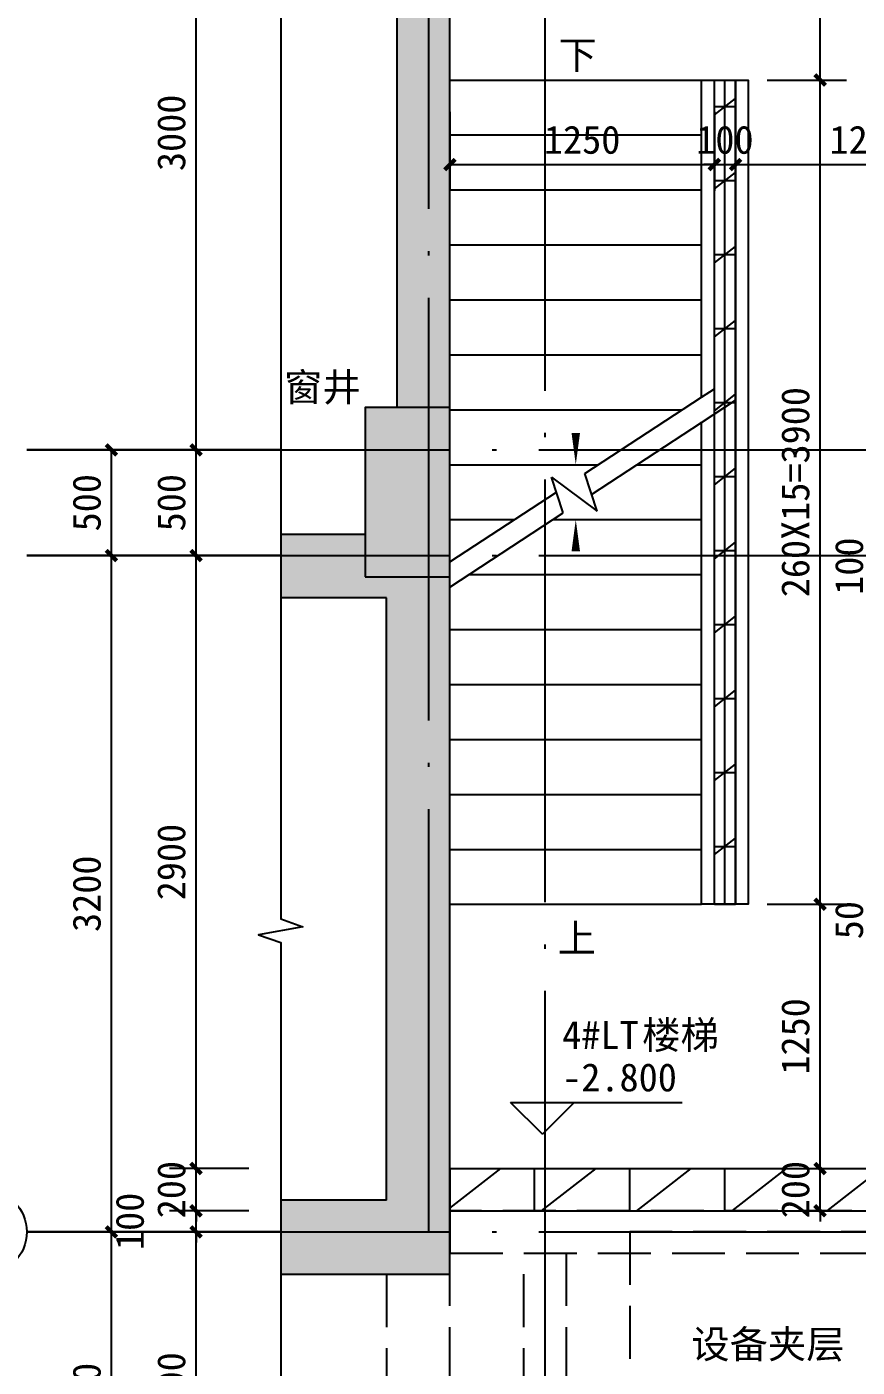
# Model space of a CAD drawing. Extents: x -10817 to 167545, y 26551 to 157048.
# Drawn here: x 16000 to 19925, y 51086 to 57428 of the extents above; entities that cross this region are included whole.
import ezdxf
from ezdxf.enums import TextEntityAlignment as Align
from ezdxf.xclip import XClip

# ---------------------------------------------------------------- set-up
doc = ezdxf.new("R2010")
doc.units = 0
doc.header["$LTSCALE"] = 1000
doc.header["$MEASUREMENT"] = 0
doc.header["$XCLIPFRAME"] = 0
doc.linetypes.add('DASH', pattern=[0.35, 0.25, -0.1])
doc.linetypes.add('DOTE', pattern=[2.42, 2, -0.2, 0.02, -0.2])
doc.layers.get('Defpoints').update_dxf_attribs({"color": 30, "linetype": 'DASH'})
for name, color, linetype in [('3#-B1-墙体$0$A-COLU-CONC-HATC', 204, 'Continuous'), ('3#-B1-墙体$0$A-WALL-CONC', 9, 'Continuous'), ('3#-夹层$0$A-ANNO-LEVL', 3, 'Continuous'), ('3#-夹层$0$A-ANNO-SYMB', 3, 'Continuous'), ('3#-夹层$0$A-ANNO-TEXT', 7, 'Continuous'), ('3#-夹层-墙体$0$3#-夹层$0$A-COLU-CONC-HATC', 204, 'Continuous'), ('3#-夹层-墙体$0$3#-夹层$0$A-DOOR', 51, 'Continuous'), ('3#-夹层-墙体$0$3#-夹层$0$A-FLOR-EVTR', 51, 'Continuous'), ('3#-夹层-墙体$0$3#-夹层$0$A-FLOR-STRS', 51, 'Continuous'), ('3#-夹层-墙体$0$3#-夹层$0$A-WALL-CONC', 9, 'Continuous'), ('3#-夹层-墙体$0$A-COLU-CONC', 7, 'Continuous'), ('3#-夹层-墙体$0$A-WALL-BLOK', 131, 'Continuous'), ('3#-夹层-墙体$0$A-WALL-INSL', 9, 'Continuous'), ('A-ANNO-AXIS-CIRC', 3, 'Continuous'), ('A-ANNO-AXIS-TEXT', 7, 'Continuous'), ('A-ANNO-DIMS', 3, 'Continuous'), ('A-ANNO-DOTE', 10, 'DOTE'), ('A-ANNO-SYMB', 3, 'Continuous'), ('AXIS_TEXT', 7, 'Continuous'), ('PUB_HATCH', 8, 'Continuous')]:
    doc.layers.add(name, color=color, linetype=linetype)
doc.styles.add('3#-夹层$0$_TCH_DIM', font='')
doc.styles.add('3#-夹层$0$Standard', font='')
doc.styles.add('_TCH_AXIS', font='COMPLEX', dxfattribs={"bigfont": 'GBCBIG'})
doc.styles.add('_TCH_DIM_T3', font='')
doc.styles.add('COMPLEX', font='COMPLEX')
doc.styles.get('3#-夹层$0$_TCH_DIM').set_extended_font_data('SimSun')
doc.styles.get('3#-夹层$0$Standard').set_extended_font_data('SimSun')
doc.styles.get('_TCH_DIM_T3').set_extended_font_data('SimSun')
doc.dimstyles.new('_TCH_ARCH&&50', dxfattribs={"dimtxt": 132.911392, "dimasz": 50, "dimexe": 125, "dimexo": 150, "dimgap": 50, "dimtad": 1, "dimdec": 0, "dimzin": 0, "dimdsep": 46, "dimtxsty": '_TCH_DIM_T3', "dimblk": 'ARCHTICK', "dimcen": 0.09, "dimclrt": 7, "dimazin": 2, "dimtfac": 1, "dimtdec": 0, "dimtix": 1, "dimtmove": 2, "dimatfit": 3, "dimfxl": 50, "dimtolj": 1, "dimtzin": 0, "dimarcsym": 0})
pattern_1 = [(0, (0, 0), (0, 350), []), (37.875, (400, 0), (-169.615, 218.0767), []), (90, (400, 0), (-450, 3e-14), [])]

# ---------------------------------------------------------------- blocks, each defined once
blk = doc.blocks.new('3#-B1-墙体')
at = {"layer": '3#-B1-墙体$0$A-COLU-CONC-HATC'}
blk.add_hatch(color=256, dxfattribs=at).paths.add_polyline_path([(20000, -200), (20000, 100), (12300, 100), (12187.5, -25), (12300, -200)])
at = {"layer": '3#-B1-墙体$0$A-WALL-CONC'}
for p, q in [((12300, 100), (20000, 100)), ((12300, -200), (20000, -200))]:
    blk.add_line(p, q, dxfattribs=at)
blk = doc.blocks.new('3#-夹层-墙体$0$3#-夹层$0$A$C524E5E6F')
at = {"layer": '3#-夹层-墙体$0$3#-夹层$0$A-FLOR-EVTR'}
for points in [[(0, 0), (2200, 0), (2200, -2100), (0, -2100)], [(300, -200), (1900, -200), (1900, -1700), (300, -1700)], [(650, -1950), (1550, -1950), (1550, -1800), (650, -1800)]]:
    blk.add_lwpolyline(points, close=True, dxfattribs=at)
for points in [[(300, -1700), (1900, -200)], [(1900, -1700), (300, -200)]]:
    blk.add_lwpolyline(points, dxfattribs=at)
at = {"layer": 'Defpoints', "color": 5}
blk.add_lwpolyline([(300, 200), (1900, 200), (1900, 1700), (300, 1700)], close=True, dxfattribs=at)
blk = doc.blocks.new('_FZH')
blk.add_lwpolyline([(-0.5, -0.5), (0.5, -0.5), (0.5, 0.5), (-0.5, 0.5)], close=True)
at = {"layer": 'PUB_HATCH'}
blk.add_solid([(-0.5, -0.5), (0.5, -0.5), (-0.5, 0.5), (0.5, 0.5)], dxfattribs=at)
blk = doc.blocks.new('3#-夹层-墙体')
at = {"layer": '3#-夹层-墙体$0$3#-夹层$0$A-COLU-CONC-HATC'}
for points in [[(8550, 700), (8800, 700), (8800, 3500), (8550, 3750)], [(8570, -100), (8400, -100), (8400, 100), (6100.3, 100), (5967, 0), (5950.3, -200), (8500, -200)], [(8800, -100), (8570, -100), (8500, -200), (8500, -3050), (8600, -3216.7), (8800, -3200)], [(8500, -3050), (7800, -3050), (7800, -3400), (8500, -3400), (8600, -3216.7)], [(8500, -3400), (8800, -3400), (8800, -3200), (8600, -3216.7)]]:
    blk.add_hatch(color=256, dxfattribs=at).paths.add_polyline_path(points)
h = blk.add_hatch(dxfattribs=at)
h.set_pattern_fill('空心砖', color=256, scale=100, style=0)
h.set_pattern_definition(pattern_1)
h.paths.add_polyline_path([(10150, -1650), (10150, 2250), (10050, 2250), (10050, -1650)])
h = blk.add_hatch(dxfattribs=at)
h.set_pattern_fill('空心砖', color=256, scale=100, style=0)
h.set_pattern_definition(pattern_1)
h.paths.add_polyline_path([(8800, -3100), (11400, -3100), (11400, -2900), (8800, -2900)])
at = {"layer": '3#-夹层-墙体$0$3#-夹层$0$A-DOOR', "linetype": 'DASH'}
for p, q in [((8500, -3400), (8500, -4600)), ((8800, -4600), (8800, -3400))]:
    blk.add_line(p, q, dxfattribs=at)
at = {"layer": '3#-夹层-墙体$0$3#-夹层$0$A-FLOR-STRS'}
for p, q in [((8800, 700), (8800, 2250)), ((8800, 2250), (9990, 2250)), ((9990, 749.8), (9990, 2250)), ((8800, 1990), (9990, 1990)), ((8800, 1730), (9990, 1730)), ((8800, 1470), (9990, 1470)), ((8800, 1210), (9990, 1210)), ((8800, 950), (9990, 950)), ((9437.2, 387.5), (9990, 749.8)), ((8800, 690), (9898.8, 690)), ((9469.6, 289.1), (9990, 630.2)), ((9990, -1650), (9990, 630.2)), ((8800, 430), (9502.1, 430)), ((9495.7, 210.1), (9437.2, 387.5)), ((9684.5, 430), (9990, 430)), ((9336.1, 201.6), (9280.2, 371.1)), ((9280.2, 371.1), (9495.7, 210.1)), ((8800, -30.2), (9303.7, 299.9)), ((8800, -149.8), (9336.1, 201.6)), ((8800, 170), (9105.5, 170)), ((9287.9, 170), (9990, 170)), ((8891.2, -90), (9990, -90)), ((8800, -1650), (8800, -149.8)), ((8800, -350), (9990, -350)), ((8800, -610), (9990, -610)), ((8800, -870), (9990, -870)), ((8800, -1130), (9990, -1130)), ((8800, -1390), (9990, -1390)), ((8800, -1650), (9990, -1650))]:
    blk.add_line(p, q, dxfattribs=at)
blk.add_lwpolyline([(9990, 748.9), (9990, 2250), (10210, 2250), (10210, -1650), (9990, -1650), (9990, 633.5)], dxfattribs=at)
at = {"layer": '3#-夹层-墙体$0$3#-夹层$0$A-WALL-CONC'}
for p, q in [((8550, 700), (8550, 3750)), ((8800, 700), (8800, 3500)), ((8400, 100), (6100.3, 100)), ((8800, -3200), (8800, -100)), ((8500, -200), (5950.3, -200)), ((8500, -3050), (8500, -200)), ((8500, -3050), (7800, -3050)), ((8800, -3400), (8800, -3200)), ((7800, -3400), (8500, -3400)), ((8500, -3400), (8800, -3400))]:
    blk.add_line(p, q, dxfattribs=at)
at = {"layer": '3#-夹层-墙体$0$A-WALL-BLOK'}
for p, q in [((10050, -1650), (10050, 2250)), ((10050, 2250), (10150, 2250)), ((10150, -1650), (10150, 2250)), ((10050, -1650), (10150, -1650)), ((8800, -2900), (11400, -2900)), ((8800, -2900), (8800, -3100)), ((8800, -3100), (11400, -3100))]:
    blk.add_line(p, q, dxfattribs=at)
at = {"layer": '3#-夹层-墙体$0$A-WALL-INSL'}
for points in [[(10050, 748.9), (10050, 2250), (10150, 2250), (10150, -1650), (10050, -1650), (10050, 669.5)], [(9990, 749.8), (10050, 789.1)], [(9990, 630.2), (10150, 735.1)]]:
    blk.add_lwpolyline(points, dxfattribs=at)
at = {"layer": 'Defpoints', "elevation": 0}
for points in [[(8800, -3300), (12100, -3300), (12100, -3100), (8800, -3100)], [(9150, -3300), (9350, -3300), (9350, -4700), (9150, -4700)]]:
    blk.add_lwpolyline(points, close=True, dxfattribs=at)
blk.add_blockref('3#-夹层-墙体$0$3#-夹层$0$A$C524E5E6F', (9350, -4900, 0))
at = {"layer": '3#-夹层-墙体$0$A-COLU-CONC', "xscale": 400, "yscale": 800, "zscale": 800}
blk.add_blockref('_FZH', (8600, 300), dxfattribs=at)
blk = doc.blocks.new('125-墙体')
at = {"layer": 'Defpoints'}
blk.add_lwpolyline([(8600, 100), (8600, -3300), (7850, -3300), (7850, -4700), (9150, -4700), (9150, -7200), (10350, -7200), (10350, -11200)], dxfattribs=at)
blk = doc.blocks.new('_ArchTick')
at = {"color": 0, "linetype": 'ByBlock', "const_width": 0.4}
blk.add_lwpolyline([(-0.5, -0.5), (0.5, 0.5)], dxfattribs=at)
blk = doc.blocks.new('*D708')
at = {"layer": 'A-ANNO-DIMS', "color": 0, "lineweight": -2, "transparency": 16777216}
for p, q in [((18000.3, 57026.3), (18000.3, 56651.3)), ((19250.3, 57026.3), (19250.3, 56651.3)), ((18000.3, 56776.3), (19250.3, 56776.3))]:
    blk.add_line(p, q, dxfattribs=at)
at = {"layer": 'Defpoints', "color": 0, "transparency": 16777216}
for p in [(18000.3, 57176.3), (19250.3, 57176.3), (19250.3, 56776.3)]:
    blk.add_point(p, dxfattribs=at)
at = {"layer": 'A-ANNO-DIMS', "color": 0, "lineweight": -2, "transparency": 16777216, "xscale": 50, "yscale": 50, "zscale": 50, "rotation": 180}
blk.add_blockref('_ArchTick', (18000.3, 56776.3), dxfattribs=at)
at = {"layer": 'A-ANNO-DIMS', "color": 0, "lineweight": -2, "transparency": 16777216, "xscale": 50, "yscale": 50, "zscale": 50}
blk.add_blockref('_ArchTick', (19250.3, 56776.3), dxfattribs=at)
at = {"layer": 'A-ANNO-DIMS', "color": 7, "transparency": 16777216, "insert": (18625.3, 56892.8), "char_height": 132.91, "attachment_point": 5, "style": '_TCH_DIM_T3'}
blk.add_mtext('\\A1;1250', dxfattribs=at)
blk = doc.blocks.new('*D709')
at = {"layer": 'A-ANNO-DIMS', "color": 0, "lineweight": -2, "transparency": 16777216}
for p, q in [((19250.3, 57026.3), (19250.3, 56651.3)), ((19350.3, 57026.3), (19350.3, 56651.3)), ((19250.3, 56776.3), (19200.3, 56776.3)), ((19250.3, 56776.3), (19350.3, 56776.3)), ((19350.3, 56776.3), (19400.3, 56776.3))]:
    blk.add_line(p, q, dxfattribs=at)
at = {"layer": 'Defpoints', "color": 0, "transparency": 16777216}
for p in [(19250.3, 57176.3), (19350.3, 57176.3), (19350.3, 56776.3)]:
    blk.add_point(p, dxfattribs=at)
at = {"layer": 'A-ANNO-DIMS', "color": 0, "lineweight": -2, "transparency": 16777216, "xscale": 50, "yscale": 50, "zscale": 50}
blk.add_blockref('_ArchTick', (19250.3, 56776.3), dxfattribs=at)
at = {"layer": 'A-ANNO-DIMS', "color": 0, "lineweight": -2, "transparency": 16777216, "xscale": 50, "yscale": 50, "zscale": 50, "rotation": 180}
blk.add_blockref('_ArchTick', (19350.3, 56776.3), dxfattribs=at)
at = {"layer": 'A-ANNO-DIMS', "color": 7, "transparency": 16777216, "insert": (19300.3, 56892.8), "char_height": 132.91, "attachment_point": 5, "style": '_TCH_DIM_T3'}
blk.add_mtext('\\A1;100', dxfattribs=at)
blk = doc.blocks.new('*D710')
at = {"layer": 'A-ANNO-DIMS', "color": 0, "lineweight": -2, "transparency": 16777216}
for p, q in [((19350.3, 57026.3), (19350.3, 56651.3)), ((20600.3, 57026.3), (20600.3, 56651.3)), ((19350.3, 56776.3), (20600.3, 56776.3))]:
    blk.add_line(p, q, dxfattribs=at)
at = {"layer": 'Defpoints', "color": 0, "transparency": 16777216}
for p in [(19350.3, 57176.3), (20600.3, 57176.3), (20600.3, 56776.3)]:
    blk.add_point(p, dxfattribs=at)
at = {"layer": 'A-ANNO-DIMS', "color": 0, "lineweight": -2, "transparency": 16777216, "xscale": 50, "yscale": 50, "zscale": 50, "rotation": 180}
blk.add_blockref('_ArchTick', (19350.3, 56776.3), dxfattribs=at)
at = {"layer": 'A-ANNO-DIMS', "color": 0, "lineweight": -2, "transparency": 16777216, "xscale": 50, "yscale": 50, "zscale": 50}
blk.add_blockref('_ArchTick', (20600.3, 56776.3), dxfattribs=at)
at = {"layer": 'A-ANNO-DIMS', "color": 7, "transparency": 16777216, "insert": (19975.3, 56892.8), "char_height": 132.91, "attachment_point": 5, "style": '_TCH_DIM_T3'}
blk.add_mtext('\\A1;1250', dxfattribs=at)
blk = doc.blocks.new('*D1701')
at = {"layer": 'A-ANNO-DIMS', "color": 0, "lineweight": -2, "transparency": 16777216}
for p, q in [((19750.3, 52026.3), (19750.3, 52076.3)), ((19500.3, 52026.3), (19875.3, 52026.3)), ((19750.3, 51826.3), (19750.3, 52026.3)), ((19500.3, 51826.3), (19875.3, 51826.3)), ((19750.3, 51826.3), (19750.3, 51776.3))]:
    blk.add_line(p, q, dxfattribs=at)
at = {"layer": 'Defpoints', "color": 0, "transparency": 16777216}
for p in [(19350.3, 52026.3), (19750.3, 52026.3), (19350.3, 51826.3)]:
    blk.add_point(p, dxfattribs=at)
at = {"layer": 'A-ANNO-DIMS', "color": 0, "lineweight": -2, "transparency": 16777216, "xscale": 50, "yscale": 50, "zscale": 50}
for p, rotation in [((19750.3, 52026.3), 270), ((19750.3, 51826.3), 90)]:
    blk.add_blockref('_ArchTick', p, dxfattribs=dict(at, rotation=rotation))
at = {"layer": 'A-ANNO-DIMS', "color": 7, "transparency": 16777216, "insert": (19633.9, 51926.3), "char_height": 132.91, "attachment_point": 5, "rotation": 90, "style": '_TCH_DIM_T3'}
blk.add_mtext('\\A1;200', dxfattribs=at)
blk = doc.blocks.new('*D1702')
at = {"layer": 'A-ANNO-DIMS', "color": 0, "lineweight": -2, "transparency": 16777216}
for p, q in [((19500.3, 53276.3), (19875.3, 53276.3)), ((19750.3, 52026.3), (19750.3, 53276.3)), ((19500.3, 52026.3), (19875.3, 52026.3))]:
    blk.add_line(p, q, dxfattribs=at)
at = {"layer": 'Defpoints', "color": 0, "transparency": 16777216}
for p in [(19350.3, 53276.3), (19750.3, 53276.3), (19350.3, 52026.3)]:
    blk.add_point(p, dxfattribs=at)
at = {"layer": 'A-ANNO-DIMS', "color": 0, "lineweight": -2, "transparency": 16777216, "xscale": 50, "yscale": 50, "zscale": 50}
for p, rotation in [((19750.3, 53276.3), 90), ((19750.3, 52026.3), 270)]:
    blk.add_blockref('_ArchTick', p, dxfattribs=dict(at, rotation=rotation))
at = {"layer": 'A-ANNO-DIMS', "color": 7, "transparency": 16777216, "insert": (19633.9, 52651.3), "char_height": 132.91, "attachment_point": 5, "rotation": 90, "style": '_TCH_DIM_T3'}
blk.add_mtext('\\A1;1250', dxfattribs=at)
blk = doc.blocks.new('*D1703')
at = {"layer": 'A-ANNO-DIMS', "color": 0, "lineweight": -2, "transparency": 16777216}
for p, q in [((19500.3, 57176.3), (19875.3, 57176.3)), ((19750.3, 53276.3), (19750.3, 57176.3)), ((19500.3, 53276.3), (19875.3, 53276.3))]:
    blk.add_line(p, q, dxfattribs=at)
at = {"layer": 'Defpoints', "color": 0, "transparency": 16777216}
for p in [(19350.3, 57176.3), (19750.3, 57176.3), (19350.3, 53276.3)]:
    blk.add_point(p, dxfattribs=at)
at = {"layer": 'A-ANNO-DIMS', "color": 0, "lineweight": -2, "transparency": 16777216, "xscale": 50, "yscale": 50, "zscale": 50}
for p, rotation in [((19750.3, 57176.3), 90), ((19750.3, 53276.3), 270)]:
    blk.add_blockref('_ArchTick', p, dxfattribs=dict(at, rotation=rotation))
at = {"layer": 'A-ANNO-DIMS', "color": 7, "transparency": 16777216, "insert": (19633.9, 55226.3), "char_height": 132.911, "attachment_point": 5, "rotation": 90, "style": '_TCH_DIM_T3'}
blk.add_mtext('\\A1;260X15=3900', dxfattribs=at)
blk = doc.blocks.new('*D1704')
at = {"layer": 'A-ANNO-DIMS', "color": 0, "lineweight": -2, "transparency": 16777216}
for p, q in [((19500.3, 58426.3), (19875.3, 58426.3)), ((19750.3, 57176.3), (19750.3, 58426.3)), ((19500.3, 57176.3), (19875.3, 57176.3))]:
    blk.add_line(p, q, dxfattribs=at)
at = {"layer": 'Defpoints', "color": 0, "transparency": 16777216}
for p in [(19350.3, 58426.3), (19750.3, 58426.3), (19350.3, 57176.3)]:
    blk.add_point(p, dxfattribs=at)
at = {"layer": 'A-ANNO-DIMS', "color": 0, "lineweight": -2, "transparency": 16777216, "xscale": 50, "yscale": 50, "zscale": 50}
for p, rotation in [((19750.3, 58426.3), 90), ((19750.3, 57176.3), 270)]:
    blk.add_blockref('_ArchTick', p, dxfattribs=dict(at, rotation=rotation))
at = {"layer": 'A-ANNO-DIMS', "color": 7, "transparency": 16777216, "insert": (19633.9, 57801.3), "char_height": 132.91, "attachment_point": 5, "rotation": 90, "style": '_TCH_DIM_T3'}
blk.add_mtext('\\A1;1250', dxfattribs=at)
blk = doc.blocks.new('*D1709')
at = {"layer": 'A-ANNO-DIMS', "color": 0, "lineweight": -2, "transparency": 16777216}
for p, q in [((20200.3, 53226.3), (20200.3, 53276.3)), ((20450.3, 53226.3), (20075.3, 53226.3)), ((20200.3, 53176.3), (20200.3, 53226.3)), ((20450.3, 53176.3), (20075.3, 53176.3)), ((20200.3, 53176.3), (20200.3, 53126.3))]:
    blk.add_line(p, q, dxfattribs=at)
at = {"layer": 'Defpoints', "color": 0, "transparency": 16777216}
for p in [(20200.3, 53226.3), (20600.3, 53226.3), (20600.3, 53176.3)]:
    blk.add_point(p, dxfattribs=at)
at = {"layer": 'A-ANNO-DIMS', "color": 0, "lineweight": -2, "transparency": 16777216, "xscale": 50, "yscale": 50, "zscale": 50}
for p, rotation in [((20200.3, 53226.3), 270), ((20200.3, 53176.3), 90)]:
    blk.add_blockref('_ArchTick', p, dxfattribs=dict(at, rotation=rotation))
at = {"layer": 'A-ANNO-DIMS', "color": 7, "transparency": 16777216, "insert": (19887.8, 53201.3), "char_height": 132.91, "attachment_point": 5, "rotation": 90, "style": '_TCH_DIM_T3'}
blk.add_mtext('\\A1;50', dxfattribs=at)
blk = doc.blocks.new('*D1713')
at = {"layer": 'A-ANNO-DIMS', "color": 0, "lineweight": -2, "transparency": 16777216}
for p, q in [((20450.3, 54926.3), (20075.3, 54926.3)), ((20200.3, 54926.3), (20200.3, 54976.3)), ((20200.3, 54826.3), (20200.3, 54926.3)), ((20450.3, 54826.3), (20075.3, 54826.3)), ((20200.3, 54826.3), (20200.3, 54776.3))]:
    blk.add_line(p, q, dxfattribs=at)
at = {"layer": 'Defpoints', "color": 0, "transparency": 16777216}
for p in [(20200.3, 54926.3), (20600.3, 54926.3), (20600.3, 54826.3)]:
    blk.add_point(p, dxfattribs=at)
at = {"layer": 'A-ANNO-DIMS', "color": 0, "lineweight": -2, "transparency": 16777216, "xscale": 50, "yscale": 50, "zscale": 50}
for p, rotation in [((20200.3, 54926.3), 270), ((20200.3, 54826.3), 90)]:
    blk.add_blockref('_ArchTick', p, dxfattribs=dict(at, rotation=rotation))
at = {"layer": 'A-ANNO-DIMS', "color": 7, "transparency": 16777216, "insert": (19887.8, 54876.3), "char_height": 132.91, "attachment_point": 5, "rotation": 90, "style": '_TCH_DIM_T3'}
blk.add_mtext('\\A1;100', dxfattribs=at)
blk = doc.blocks.new('*D1730')
at = {"layer": 'A-ANNO-DIMS', "color": 0, "lineweight": -2, "transparency": 16777216}
for p, q in [((17050.3, 51726.3), (16675.3, 51726.3)), ((16800.3, 50226.3), (16800.3, 51726.3)), ((17050.3, 50226.3), (16675.3, 50226.3))]:
    blk.add_line(p, q, dxfattribs=at)
at = {"layer": 'Defpoints', "color": 0, "transparency": 16777216}
for p in [(16800.3, 51726.3), (17200.3, 51726.3), (17200.3, 50226.3)]:
    blk.add_point(p, dxfattribs=at)
at = {"layer": 'A-ANNO-DIMS', "color": 0, "lineweight": -2, "transparency": 16777216, "xscale": 50, "yscale": 50, "zscale": 50}
for p, rotation in [((16800.3, 51726.3), 90), ((16800.3, 50226.3), 270)]:
    blk.add_blockref('_ArchTick', p, dxfattribs=dict(at, rotation=rotation))
at = {"layer": 'A-ANNO-DIMS', "color": 7, "transparency": 16777216, "insert": (16683.9, 50976.3), "char_height": 132.91, "attachment_point": 5, "rotation": 90, "style": '_TCH_DIM_T3'}
blk.add_mtext('\\A1;1500', dxfattribs=at)
blk = doc.blocks.new('*D1731')
at = {"layer": 'A-ANNO-DIMS', "color": 0, "lineweight": -2, "transparency": 16777216}
for p, q in [((16800.3, 51826.3), (16800.3, 51876.3)), ((17050.3, 51826.3), (16675.3, 51826.3)), ((16800.3, 51726.3), (16800.3, 51826.3)), ((17050.3, 51726.3), (16675.3, 51726.3)), ((16800.3, 51726.3), (16800.3, 51676.3))]:
    blk.add_line(p, q, dxfattribs=at)
at = {"layer": 'Defpoints', "color": 0, "transparency": 16777216}
for p in [(16800.3, 51826.3), (17200.3, 51826.3), (17200.3, 51726.3)]:
    blk.add_point(p, dxfattribs=at)
at = {"layer": 'A-ANNO-DIMS', "color": 0, "lineweight": -2, "transparency": 16777216, "xscale": 50, "yscale": 50, "zscale": 50}
for p, rotation in [((16800.3, 51826.3), 270), ((16800.3, 51726.3), 90)]:
    blk.add_blockref('_ArchTick', p, dxfattribs=dict(at, rotation=rotation))
at = {"layer": 'A-ANNO-DIMS', "color": 7, "transparency": 16777216, "insert": (16487.8, 51776.3), "char_height": 132.91, "attachment_point": 5, "rotation": 90, "style": '_TCH_DIM_T3'}
blk.add_mtext('\\A1;100', dxfattribs=at)
blk = doc.blocks.new('*D1732')
at = {"layer": 'A-ANNO-DIMS', "color": 0, "lineweight": -2, "transparency": 16777216}
for p, q in [((16800.3, 52026.3), (16800.3, 52076.3)), ((17050.3, 52026.3), (16675.3, 52026.3)), ((16800.3, 51826.3), (16800.3, 52026.3)), ((17050.3, 51826.3), (16675.3, 51826.3)), ((16800.3, 51826.3), (16800.3, 51776.3))]:
    blk.add_line(p, q, dxfattribs=at)
at = {"layer": 'Defpoints', "color": 0, "transparency": 16777216}
for p in [(16800.3, 52026.3), (17200.3, 52026.3), (17200.3, 51826.3)]:
    blk.add_point(p, dxfattribs=at)
at = {"layer": 'A-ANNO-DIMS', "color": 0, "lineweight": -2, "transparency": 16777216, "xscale": 50, "yscale": 50, "zscale": 50}
for p, rotation in [((16800.3, 52026.3), 270), ((16800.3, 51826.3), 90)]:
    blk.add_blockref('_ArchTick', p, dxfattribs=dict(at, rotation=rotation))
at = {"layer": 'A-ANNO-DIMS', "color": 7, "transparency": 16777216, "insert": (16683.9, 51926.3), "char_height": 132.91, "attachment_point": 5, "rotation": 90, "style": '_TCH_DIM_T3'}
blk.add_mtext('\\A1;200', dxfattribs=at)
blk = doc.blocks.new('*D1733')
at = {"layer": 'A-ANNO-DIMS', "color": 0, "lineweight": -2, "transparency": 16777216}
for p, q in [((17050.3, 54926.3), (16675.3, 54926.3)), ((16800.3, 52026.3), (16800.3, 54926.3)), ((17050.3, 52026.3), (16675.3, 52026.3))]:
    blk.add_line(p, q, dxfattribs=at)
at = {"layer": 'Defpoints', "color": 0, "transparency": 16777216}
for p in [(16800.3, 54926.3), (17200.3, 54926.3), (17200.3, 52026.3)]:
    blk.add_point(p, dxfattribs=at)
at = {"layer": 'A-ANNO-DIMS', "color": 0, "lineweight": -2, "transparency": 16777216, "xscale": 50, "yscale": 50, "zscale": 50}
for p, rotation in [((16800.3, 54926.3), 90), ((16800.3, 52026.3), 270)]:
    blk.add_blockref('_ArchTick', p, dxfattribs=dict(at, rotation=rotation))
at = {"layer": 'A-ANNO-DIMS', "color": 7, "transparency": 16777216, "insert": (16683.9, 53476.3), "char_height": 132.91, "attachment_point": 5, "rotation": 90, "style": '_TCH_DIM_T3'}
blk.add_mtext('\\A1;2900', dxfattribs=at)
blk = doc.blocks.new('*D1734')
at = {"layer": 'A-ANNO-DIMS', "color": 0, "lineweight": -2, "transparency": 16777216}
for p, q in [((17050.3, 55426.3), (16675.3, 55426.3)), ((16800.3, 54926.3), (16800.3, 55426.3)), ((17050.3, 54926.3), (16675.3, 54926.3))]:
    blk.add_line(p, q, dxfattribs=at)
at = {"layer": 'Defpoints', "color": 0, "transparency": 16777216}
for p in [(16800.3, 55426.3), (17200.3, 55426.3), (17200.3, 54926.3)]:
    blk.add_point(p, dxfattribs=at)
at = {"layer": 'A-ANNO-DIMS', "color": 0, "lineweight": -2, "transparency": 16777216, "xscale": 50, "yscale": 50, "zscale": 50}
for p, rotation in [((16800.3, 55426.3), 90), ((16800.3, 54926.3), 270)]:
    blk.add_blockref('_ArchTick', p, dxfattribs=dict(at, rotation=rotation))
at = {"layer": 'A-ANNO-DIMS', "color": 7, "transparency": 16777216, "insert": (16683.9, 55176.3), "char_height": 132.91, "attachment_point": 5, "rotation": 90, "style": '_TCH_DIM_T3'}
blk.add_mtext('\\A1;500', dxfattribs=at)
blk = doc.blocks.new('*D1735')
at = {"layer": 'A-ANNO-DIMS', "color": 0, "lineweight": -2, "transparency": 16777216}
for p, q in [((17050.3, 58426.3), (16675.3, 58426.3)), ((16800.3, 55426.3), (16800.3, 58426.3)), ((17050.3, 55426.3), (16675.3, 55426.3))]:
    blk.add_line(p, q, dxfattribs=at)
at = {"layer": 'Defpoints', "color": 0, "transparency": 16777216}
for p in [(16800.3, 58426.3), (17200.3, 58426.3), (17200.3, 55426.3)]:
    blk.add_point(p, dxfattribs=at)
at = {"layer": 'A-ANNO-DIMS', "color": 0, "lineweight": -2, "transparency": 16777216, "xscale": 50, "yscale": 50, "zscale": 50}
for p, rotation in [((16800.3, 58426.3), 90), ((16800.3, 55426.3), 270)]:
    blk.add_blockref('_ArchTick', p, dxfattribs=dict(at, rotation=rotation))
at = {"layer": 'A-ANNO-DIMS', "color": 7, "transparency": 16777216, "insert": (16683.9, 56926.3), "char_height": 132.91, "attachment_point": 5, "rotation": 90, "style": '_TCH_DIM_T3'}
blk.add_mtext('\\A1;3000', dxfattribs=at)
blk = doc.blocks.new('*D1785')
at = {"layer": 'A-ANNO-DIMS', "color": 0, "lineweight": -2, "transparency": 16777216}
for p, q in [((16650.3, 51726.3), (16275.3, 51726.3)), ((16400.3, 50126.3), (16400.3, 51726.3)), ((16650.3, 50126.3), (16275.3, 50126.3))]:
    blk.add_line(p, q, dxfattribs=at)
at = {"layer": 'Defpoints', "color": 0, "transparency": 16777216}
for p in [(16400.3, 51726.3), (16800.3, 51726.3), (16800.3, 50126.3)]:
    blk.add_point(p, dxfattribs=at)
at = {"layer": 'A-ANNO-DIMS', "color": 0, "lineweight": -2, "transparency": 16777216, "xscale": 50, "yscale": 50, "zscale": 50}
for p, rotation in [((16400.3, 51726.3), 90), ((16400.3, 50126.3), 270)]:
    blk.add_blockref('_ArchTick', p, dxfattribs=dict(at, rotation=rotation))
at = {"layer": 'A-ANNO-DIMS', "color": 7, "transparency": 16777216, "insert": (16283.9, 50926.3), "char_height": 132.91, "attachment_point": 5, "rotation": 90, "style": '_TCH_DIM_T3'}
blk.add_mtext('\\A1;1600', dxfattribs=at)
blk = doc.blocks.new('*D1786')
at = {"layer": 'A-ANNO-DIMS', "color": 0, "lineweight": -2, "transparency": 16777216}
for p, q in [((16650.3, 54926.3), (16275.3, 54926.3)), ((16400.3, 51726.3), (16400.3, 54926.3)), ((16650.3, 51726.3), (16275.3, 51726.3))]:
    blk.add_line(p, q, dxfattribs=at)
at = {"layer": 'Defpoints', "color": 0, "transparency": 16777216}
for p in [(16400.3, 54926.3), (16800.3, 54926.3), (16800.3, 51726.3)]:
    blk.add_point(p, dxfattribs=at)
at = {"layer": 'A-ANNO-DIMS', "color": 0, "lineweight": -2, "transparency": 16777216, "xscale": 50, "yscale": 50, "zscale": 50}
for p, rotation in [((16400.3, 54926.3), 90), ((16400.3, 51726.3), 270)]:
    blk.add_blockref('_ArchTick', p, dxfattribs=dict(at, rotation=rotation))
at = {"layer": 'A-ANNO-DIMS', "color": 7, "transparency": 16777216, "insert": (16283.9, 53326.3), "char_height": 132.91, "attachment_point": 5, "rotation": 90, "style": '_TCH_DIM_T3'}
blk.add_mtext('\\A1;3200', dxfattribs=at)
blk = doc.blocks.new('*D1787')
at = {"layer": 'A-ANNO-DIMS', "color": 0, "lineweight": -2, "transparency": 16777216}
for p, q in [((16650.3, 55426.3), (16275.3, 55426.3)), ((16400.3, 54926.3), (16400.3, 55426.3)), ((16650.3, 54926.3), (16275.3, 54926.3))]:
    blk.add_line(p, q, dxfattribs=at)
at = {"layer": 'Defpoints', "color": 0, "transparency": 16777216}
for p in [(16400.3, 55426.3), (16800.3, 55426.3), (16800.3, 54926.3)]:
    blk.add_point(p, dxfattribs=at)
at = {"layer": 'A-ANNO-DIMS', "color": 0, "lineweight": -2, "transparency": 16777216, "xscale": 50, "yscale": 50, "zscale": 50}
for p, rotation in [((16400.3, 55426.3), 90), ((16400.3, 54926.3), 270)]:
    blk.add_blockref('_ArchTick', p, dxfattribs=dict(at, rotation=rotation))
at = {"layer": 'A-ANNO-DIMS', "color": 7, "transparency": 16777216, "insert": (16283.9, 55176.3), "char_height": 132.91, "attachment_point": 5, "rotation": 90, "style": '_TCH_DIM_T3'}
blk.add_mtext('\\A1;500', dxfattribs=at)
blk = doc.blocks.new('_AXISO')
blk.add_circle((0, 0), 0.5)
at = {"layer": 'AXIS_TEXT', "style": 'COMPLEX', "width": 1.041667}
blk.add_attdef('A', text='', height=0.56, dxfattribs=at).set_placement((-0.25, -0.28), (0.25, -0.28), align=Align.FIT)

msp = doc.modelspace()

# ---------------------------------------------------------------- linework, layer by layer
at = {"layer": '3#-夹层$0$A-ANNO-LEVL'}
for p, q in [((18437.4, 52188.8), (18287.4, 52338.8)), ((18287.4, 52338.8), (19097.5, 52338.8)), ((18437.4, 52188.8), (18587.4, 52338.8))]:
    msp.add_line(p, q, dxfattribs=at)
at = {"layer": '3#-夹层$0$A-ANNO-SYMB'}
for points in [[(18595.3, 57176.3, 0, 0, 0), (18595.3, 55356.3, 0, 40, 0), (18595.3, 55506.3, 0, 0, 0)], [(18595.3, 53276.3, 0, 0, 0), (18595.3, 55096.3, 0, 40, 0), (18595.3, 54946.3, 0, 0, 0)]]:
    msp.add_lwpolyline(points, format="xyseb", dxfattribs=at)
at = {"layer": 'A-ANNO-AXIS-CIRC'}
for p, q in [((17200.3, 55426.3), (16000.3, 55426.3)), ((17200.3, 54926.3), (16000.3, 54926.3)), ((17200.3, 51726.3), (16000.3, 51726.3))]:
    msp.add_line(p, q, dxfattribs=at)
at = {"layer": 'A-ANNO-DOTE'}
for points in [[(17900.3, 51726.3), (17900.3, 59676.3)], [(18450.3, 46026.3), (18450.3, 59676.3)], [(16000.3, 55426.3), (22900.3, 55426.3)], [(16000.3, 54926.3), (22900.3, 54926.3)], [(16000.3, 51726.3), (22900.3, 51726.3)]]:
    msp.add_lwpolyline(points, dxfattribs=at)
at = {"layer": 'A-ANNO-SYMB'}
msp.add_lwpolyline([(17200.3, 59076.3), (17200.3, 53207.6), (17305.3, 53169.3), (17095.3, 53132.3), (17200.3, 53095.1), (17200.3, 47226.3)], dxfattribs=at)

# ---------------------------------------------------------------- block references
ref = msp.add_blockref('3#-夹层-墙体', (9200.3, 54926.3))
XClip(ref).set_block_clipping_path([(8000, -7700), (13149.3310676208, 4150)])
ref = msp.add_blockref('3#-B1-墙体', (-2775, 54926.3))
XClip(ref).set_block_clipping_path([(7900, -7700), (12500, 3550)])
ref = msp.add_blockref('125-墙体', (7877.5, 53592.5))
XClip(ref).set_block_clipping_path([(9450.4683858534, -13749.9960181893), (14344.5697473216, -10600)])
at = {"layer": 'A-ANNO-AXIS-CIRC'}
ref = msp.add_blockref('_AXISO', (15800.3, 51726.3), dxfattribs=dict(at, xscale=400, yscale=400, zscale=400))
ref.add_attrib('A', '3-E', dxfattribs={"layer": 'A-ANNO-AXIS-TEXT', "height": 226.27, "style": '_TCH_AXIS', "width": 0.318182}).set_placement((15687.2, 51613.2), (15913.5, 51613.2), align=Align.FIT)

# ---------------------------------------------------------------- texts
at = {"layer": '3#-夹层$0$A-ANNO-TEXT', "color": 7, "style": '3#-夹层$0$_TCH_DIM'}
for s, height, p in [('下', 132.9, (18513.7, 57228.8)), ('上', 132.9, (18509.3, 53048.8)), ('-2.800', 132.91, (18530.9, 52391.3))]:
    msp.add_text(s, height=height, dxfattribs=at).set_placement(p)
at = {"layer": '3#-夹层$0$A-ANNO-TEXT', "style": '3#-夹层$0$Standard'}
for s, p in [('窗井', (17216.2, 55656.6)), ('4#LT', (18530.9, 52591.3)), ('楼梯', (18909, 52591.3)), ('设备夹层', (19141.1, 51128.6))]:
    msp.add_text(s, height=132.91, dxfattribs=at).set_placement(p)

# ---------------------------------------------------------------- dimensions: what is measured, and where the dimension line sits
at = {"layer": 'A-ANNO-DIMS'}
for p1, p2, distance, picture, middle in [((17200.3, 55426.3), (17200.3, 58426.3), 400, '*D1735', (16683.9, 56926.3)), ((19350.3, 57176.3), (19350.3, 58426.3), -400, '*D1704', (19633.9, 57801.3)), ((18000.3, 57176.3), (19250.3, 57176.3), -400, '*D708', (18625.3, 56892.8)), ((19250.3, 57176.3), (19350.3, 57176.3), -400, '*D709', (19300.3, 56892.8)), ((19350.3, 57176.3), (20600.3, 57176.3), -400, '*D710', (19975.3, 56892.8)), ((16800.3, 54926.3), (16800.3, 55426.3), 400, '*D1787', (16283.9, 55176.3)), ((17200.3, 54926.3), (17200.3, 55426.3), 400, '*D1734', (16683.9, 55176.3)), ((16800.3, 51726.3), (16800.3, 54926.3), 400, '*D1786', (16283.9, 53326.3)), ((17200.3, 52026.3), (17200.3, 54926.3), 400, '*D1733', (16683.9, 53476.3)), ((19350.3, 52026.3), (19350.3, 53276.3), -400, '*D1702', (19633.9, 52651.3)), ((17200.3, 51826.3), (17200.3, 52026.3), 400, '*D1732', (16683.9, 51926.3)), ((19350.3, 51826.3), (19350.3, 52026.3), -400, '*D1701', (19633.9, 51926.3)), ((16800.3, 50126.3), (16800.3, 51726.3), 400, '*D1785', (16283.9, 50926.3)), ((17200.3, 50226.3), (17200.3, 51726.3), 400, '*D1730', (16683.9, 50976.3))]:
    dim = msp.add_aligned_dim(p1=p1, p2=p2, distance=distance, dimstyle='_TCH_ARCH&&50', dxfattribs=at)
    dim.commit()
    dim.dimension.update_dxf_attribs({"geometry": picture, "text_midpoint": middle})
dim = msp.add_aligned_dim(p1=(19350.3, 53276.3), p2=(19350.3, 57176.3), distance=-400, text='260X15=3900', dimstyle='_TCH_ARCH&&50', dxfattribs=at)
dim.commit()
dim.dimension.update_dxf_attribs({"geometry": '*D1703', "text_midpoint": (19633.9, 55226.3)})
for base, p1, p2, picture, middle in [((20200.3, 54926.3), (20600.3, 54826.3), (20600.3, 54926.3), '*D1713', (19887.8, 54876.3)), ((20200.3, 53226.3), (20600.3, 53176.3), (20600.3, 53226.3), '*D1709', (19887.8, 53201.3)), ((16800.3, 51826.3), (17200.3, 51726.3), (17200.3, 51826.3), '*D1731', (16487.8, 51776.3))]:
    dim = msp.add_linear_dim(base=base, p1=p1, p2=p2, angle=90, dimstyle='_TCH_ARCH&&50', dxfattribs=at)
    dim.commit()
    dim.dimension.update_dxf_attribs({"geometry": picture, "text_midpoint": middle, "dimtype": 129})

doc.saveas('drawing.dxf')
